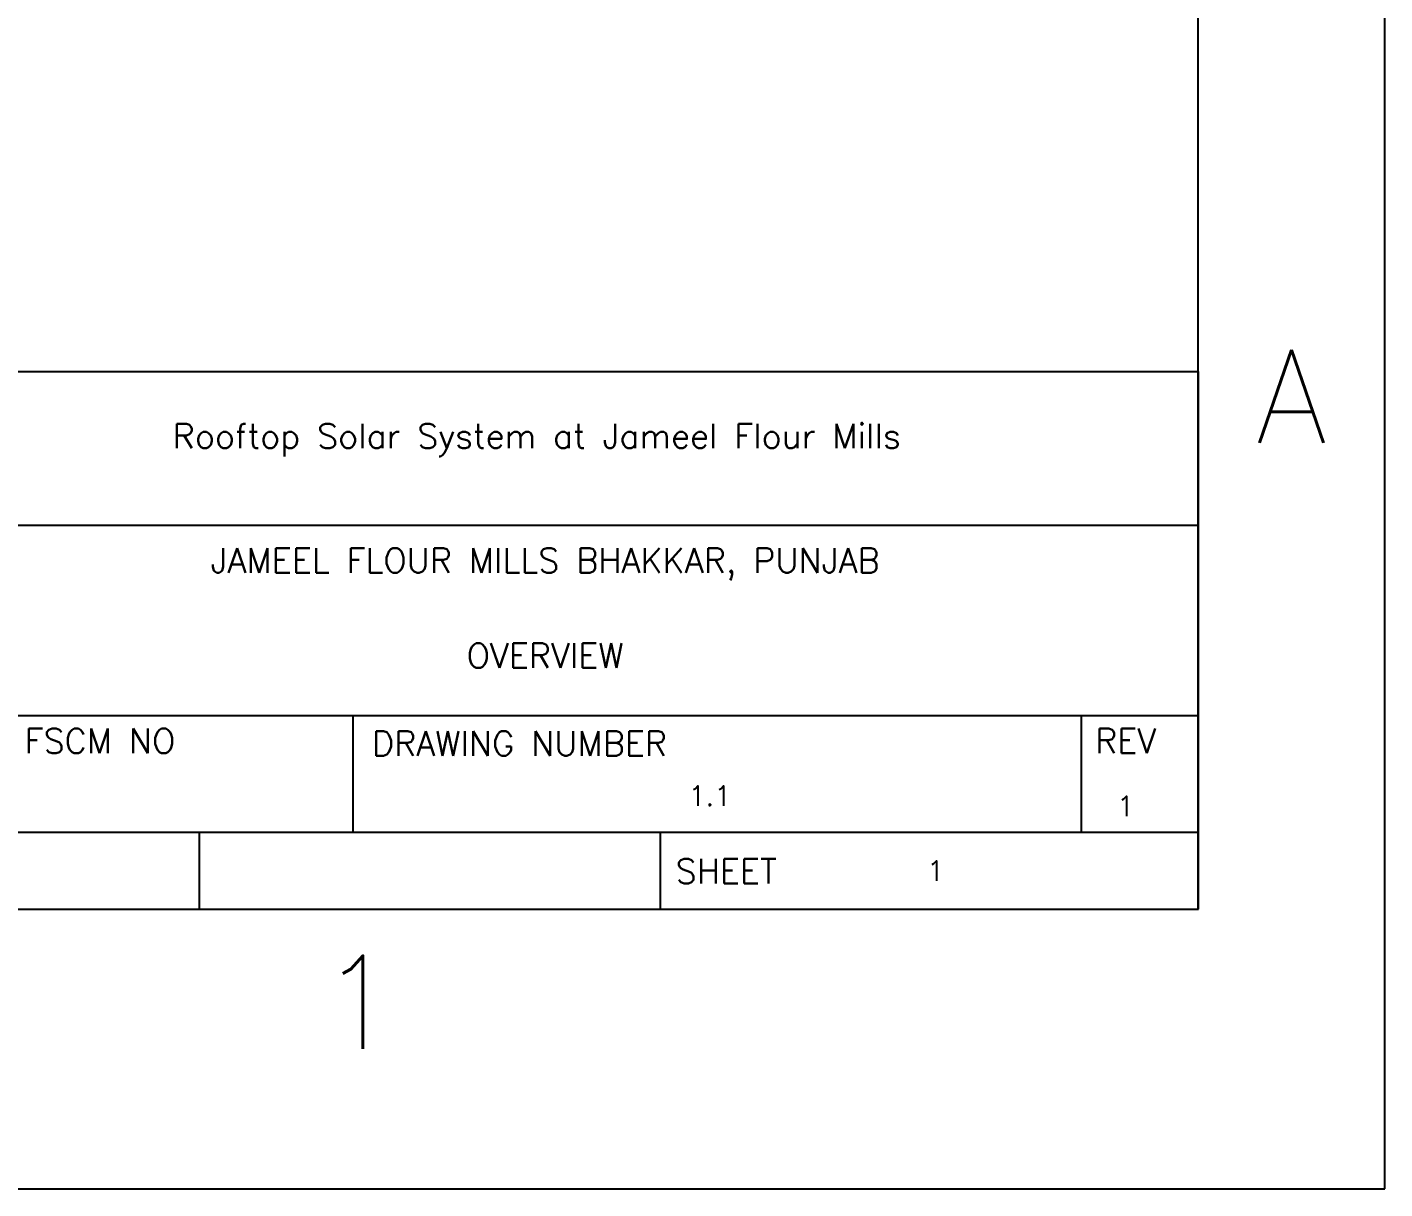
# Model space of a CAD drawing. Header units: inches. Extents: x -3457 to 3579, y -2730 to 2631.
# Drawn here: x 2360 to 3579, y -2730 to -1686 of the extents above; entities that cross this region are included whole.
import ezdxf
from ezdxf.enums import TextEntityAlignment as Align

# ---------------------------------------------------------------- set-up
doc = ezdxf.new("R2010")
doc.units = ezdxf.units.IN
doc.header["$MEASUREMENT"] = 0
doc.layers.add('TB_LABELS', color=1, linetype='Continuous')
doc.layers.add('Title Block', color=7, linetype='Continuous')
doc.styles.add('Roman', font='romans')
doc.styles.add('WD', font='romans.shx')

# ---------------------------------------------------------------- blocks, each defined once
blk = doc.blocks.new('ANSI_border_C')
for p, q in [((20.5, 0.75), (20.5, 2.5)), ((14.25, 0.75), (20.5, 0.75))]:
    blk.add_line(p, q)
at = {"layer": 'Title Block'}
for p, q in [((21, 0), (21, 16)), ((20.5, 0.75), (20.5, 15.25)), ((0.5, 0.75), (20.5, 0.75)), ((0, 0), (21, 0))]:
    blk.add_line(p, q, dxfattribs=at)
at = {"layer": 'Title Block', "style": 'Roman'}
for s, p in [('A', (20.75, 2.125)), ('1', (18.25, 0.5))]:
    blk.add_text(s, height=0.25, dxfattribs=at).set_placement(p, align=Align.MIDDLE_CENTER)
blk = doc.blocks.new('JIC_tblock_desc_C')
for p, q in [((0, 0), (0, 1.75)), ((-6.25, 0), (0, 0))]:
    blk.add_line(p, q)
at = {"layer": 'Title Block'}
for p, q in [((-6.25, 1.75), (0, 1.75)), ((-4.25, 1.25), (0, 1.25)), ((-6.25, 0.63), (0, 0.63)), ((-2.75, 0.25), (-2.75, 0.63)), ((-0.38, 0.25), (-0.38, 0.63)), ((-4.25, 0.25), (0, 0.25)), ((-3.25, 0), (-3.25, 0.25)), ((-1.75, 0), (-1.75, 0.25))]:
    blk.add_line(p, q, dxfattribs=at)
at = {"color": 0, "style": 'Roman', "flags": 8}
for tag, p in [('FNAME', (-20.6363, 6.8195)), ('REVDATE', (-20.6363, 4.1057)), ('USER', (-20.6363, 1.4768))]:
    blk.add_attdef(tag, p, '', height=0.15, rotation=90, dxfattribs=at)
at = {"style": 'WD'}
for tag, p in [('PROJDESC', (-2.125, 1.5)), ('TITLE1', (-2.125, 1.095)), ('TITLE2', (-2.125, 0.785))]:
    blk.add_attdef(tag, text='', height=0.08, dxfattribs=at).set_placement(p, align=Align.CENTER)
for tag, p in [('FSCM_NO', (-3.4004, 0.3365)), ('DWG_NO', (-1.6588, 0.3365)), ('SIZE', (-4.1624, 0.3198)), ('REV', (-0.2648, 0.3031)), ('SCALE', (-3.6344, 0.0688)), ('SHEET', (-0.8829, 0.0925))]:
    blk.add_attdef(tag, p, '', height=0.065, dxfattribs=at)
at = {"style": 'WD', "flags": 1}
blk.add_attdef('WD_TB', (-5.5702, 0.1772), '', height=0.086, dxfattribs=at)
at = {"layer": 'TB_LABELS', "style": 'WD'}
for s, p in [('FSCM NO', (-3.8191, 0.5875)), ('DRAWING NUMBER', (-2.6887, 0.5792)), ('REV', (-0.3358, 0.5875)), ('SHEET', (-1.7006, 0.1636))]:
    blk.add_text(s, height=0.08, dxfattribs=at).set_placement(p, align=Align.TOP_LEFT)

msp = doc.modelspace()

# ---------------------------------------------------------------- block references
at = {"xscale": 335.062265514707, "yscale": 335.062265514707, "zscale": 335.062265514707}
msp.add_blockref('ANSI_border_C', (-3456.9, -2729.7), dxfattribs=at)
ref = msp.add_blockref('JIC_tblock_desc_C', (3411.9, -2478.4), dxfattribs=dict(xscale=276.0162215008626, yscale=276.0162215008626, zscale=276.0162215008626))
ref.add_attrib('SHEET', '1', (3168.2, -2452.9), dxfattribs={"height": 17.9, "style": 'WD'})
ref.add_attrib('REV', '1', (3338.8, -2394.8), dxfattribs={"height": 17.9, "style": 'WD'})
ref.add_attrib('DWG_NO', '1.1', (2954, -2385.5), dxfattribs={"height": 17.94, "style": 'WD'})
ref.add_attrib('TITLE2', 'OVERVIEW', dxfattribs={"height": 22.08, "style": 'WD'}).set_placement((2825.3, -2261.7), align=Align.CENTER)
ref.add_attrib('TITLE1', 'JAMEEL FLOUR MILLS BHAKKAR, PUNJAB', dxfattribs={"height": 22.081, "style": 'WD'}).set_placement((2825.3, -2176.2), align=Align.CENTER)
ref.add_attrib('PROJDESC', 'Rooftop Solar System at Jameel Flour Mills ', dxfattribs={"height": 22.081, "style": 'WD'}).set_placement((2825.3, -2064.4), align=Align.CENTER)

doc.saveas('drawing.dxf')
